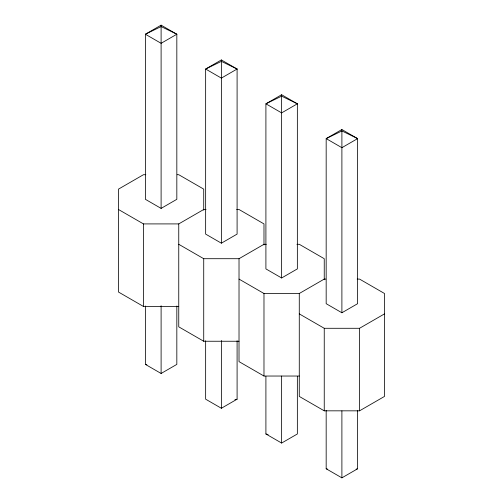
<?xml version="1.0" encoding="UTF-8"?>
<svg xmlns="http://www.w3.org/2000/svg" width="503" height="503" viewBox="0 0 503 503"><rect width="100%" height="100%" fill="white"/><g stroke="black" fill="none" stroke-linecap="round" stroke-linejoin="round"><path stroke-width="0.75" d="M161.105 25.15L145.38 34.229L145.38 199.314L161.105 208.393L176.83 199.314L176.83 34.229L161.105 25.15L161.105 208.393M221.37 59.945L205.645 69.024L205.645 234.102L221.37 243.182L237.095 234.102L237.095 69.024L221.37 59.945L221.37 243.182M281.63 94.734L265.905 103.813L265.905 268.898L281.63 277.977L297.355 268.898L297.355 103.813L281.63 94.734L281.63 277.977M341.895 129.529L326.17 138.608L326.17 303.686L341.895 312.765L357.62 303.686L357.62 138.608L341.895 129.529L341.895 312.765M118.494 209.5L143.456 223.91L178.754 223.91L203.721 209.5L206.073 209.5M178.754 244.295L203.721 258.705L239.019 258.705L263.981 244.295L266.332 244.295M239.019 279.09L263.981 293.501L299.279 293.501L324.246 279.09L325.812 279.09M145.38 305.994L145.38 364.392L161.105 373.471L176.83 364.392L176.83 305.994M299.279 313.878L324.246 328.289L359.544 328.289L384.506 313.878M205.645 340.783L205.645 399.187L221.37 408.266L237.095 399.187L237.095 340.783M265.905 376.357L265.905 433.976L281.63 443.055L297.355 433.976L297.355 376.357M299.279 293.501L299.279 396.421L324.246 410.832L359.544 410.832L384.506 396.421L384.506 293.501L359.544 279.09L357.193 279.09M326.17 410.366L326.17 468.771L341.895 477.85L357.62 468.771L357.62 410.366M234.863 399.759L237.095 399.187M356.13 469.154L357.62 468.771M145.807 174.711L143.456 174.711L118.494 189.122L118.494 292.042L143.456 306.453L178.754 306.453M177.188 174.711L178.754 174.711L203.721 189.122L203.721 210.147M236.668 209.5L239.019 209.5L263.981 223.91L263.981 244.936M296.927 244.295L299.279 244.295L324.246 258.705L324.246 279.731M178.754 223.91L178.754 326.837L203.721 341.248L239.019 341.248M239.019 258.705L239.019 361.626L263.981 376.037L299.279 376.037M145.38 364.392L146.889 364.776M265.905 433.976L268.168 434.548M326.17 468.771L327.673 469.154M359.544 328.289L359.544 410.832M341.895 410.882L341.895 477.85M324.246 328.289L324.246 410.832M281.63 376.093L281.63 443.055M263.981 293.501L263.981 376.037M221.37 340.518L221.37 408.266M203.721 258.705L203.721 341.248M161.105 305.73L161.105 373.471M143.456 223.91L143.456 306.453M176.83 34.229L161.105 43.308L145.38 34.229L161.136 26.565L176.83 34.229M237.095 69.024L221.37 78.103L205.645 69.024L221.402 61.36L237.095 69.024M297.355 103.813L281.63 112.892L265.905 103.813L281.661 96.155L297.355 103.813M357.62 138.608L341.895 147.687L326.17 138.608L341.927 130.943L357.62 138.608"/></g></svg>
